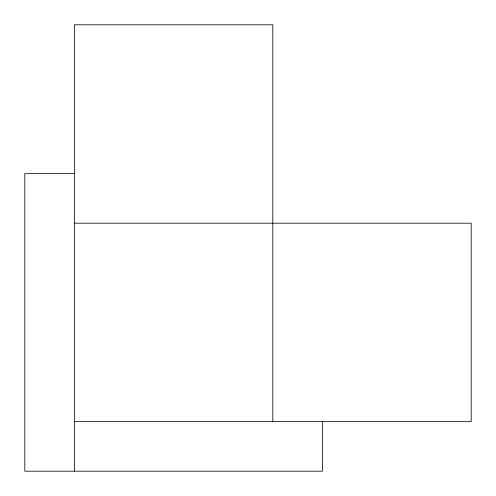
<?xml version="1.0" encoding="UTF-8"?>
<svg xmlns="http://www.w3.org/2000/svg" width="496" height="496" viewBox="0 0 496 496"><rect width="100%" height="100%" fill="white"/><g stroke="black" fill="none" stroke-linecap="round" stroke-linejoin="round"><path stroke-width="0.74" d="M74.4 173.6L24.8 173.6L24.8 471.2L322.4 471.2L322.4 421.6M74.4 223.2L471.2 223.2L471.2 421.6L74.4 421.6M272.8 421.6L272.8 24.8L74.4 24.8L74.4 471.2"/></g></svg>
